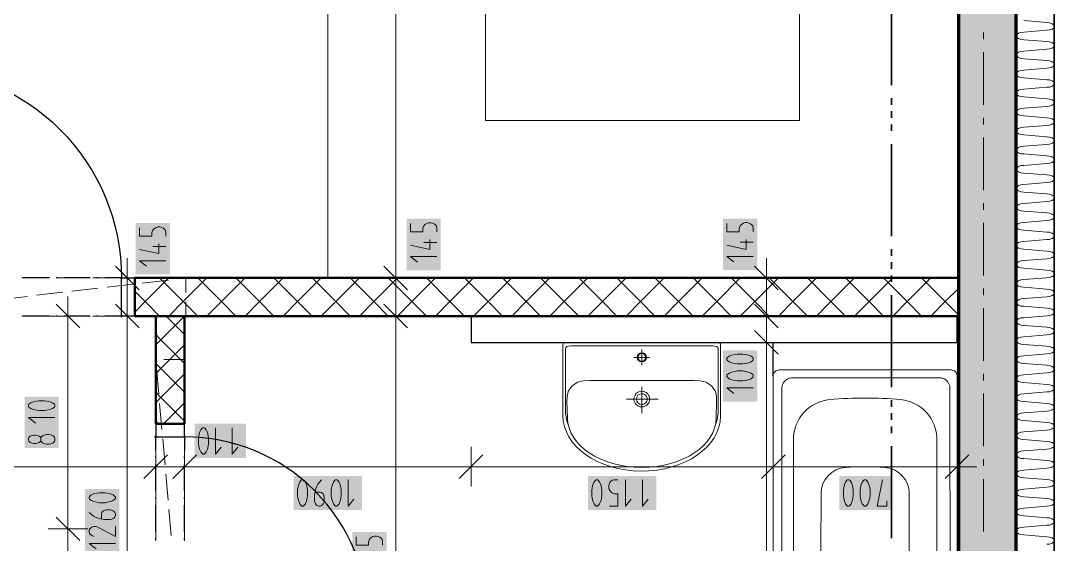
# Model space of a CAD drawing. Header units: millimetres. Extents: x 0 to 594, y 0 to 420.
# Drawn here: x 509.23 to 549.56, y 262.72 to 283.16 of the extents above; entities that cross this region are included whole.
import ezdxf

# ---------------------------------------------------------------- set-up
doc = ezdxf.new("R2010")
doc.units = ezdxf.units.MM
doc.header["$LTSCALE"] = 8
for name, color, linetype in [('PDF_Dvere', 7, 'Continuous'), ('PDF_Instalacni prizdivka do 1m', 7, 'Continuous'), ('PDF_Koty delkove', 7, 'Continuous'), ('PDF_Kuchyne', 7, 'Continuous'), ('PDF_Osy hlavni', 7, 'Continuous'), ('PDF_Pozarni useky', 7, 'Continuous'), ('PDF_Preklady', 7, 'Continuous'), ('PDF_Pricky zdene', 7, 'Continuous'), ('PDF_Sanita', 7, 'Continuous'), ('PDF_Steny obvodove nosne', 7, 'Continuous'), ('PDF_Zatepleni', 7, 'Continuous')]:
    doc.layers.add(name, color=color, linetype=linetype)

msp = doc.modelspace()

# ---------------------------------------------------------------- linework, layer by layer
at = {"layer": 'PDF_Dvere', "lineweight": 25}
for points in [[(505.596, 273.117), (504.97, 273.117), (504.97, 281.317, -0.414214), (513.17, 273.117), (512.514, 273.117)], [(515.63, 259.79), (515.63, 259.741), (522.805, 259.741, 0.414214), (515.63, 266.916), (515.63, 266.401)]]:
    msp.add_lwpolyline(points, format="xyb", dxfattribs=at)
for points in [[(510.362, 273.117), (509.337, 273.117)], [(510.669, 273.117), (510.618, 273.117)], [(511.951, 273.117), (510.926, 273.117)], [(512.258, 273.117), (512.207, 273.117)], [(510.362, 271.631), (509.337, 271.631)], [(510.669, 271.631), (510.618, 271.631)], [(511.951, 271.631), (510.926, 271.631)], [(512.258, 271.631), (512.207, 271.631)], [(513.17, 271.631), (512.514, 271.631)], [(514.502, 266.401), (514.502, 266.916)], [(514.502, 266.093), (514.502, 266.145)], [(515.63, 266.093), (515.63, 266.145)], [(514.502, 264.812), (514.502, 265.837)], [(515.63, 264.812), (515.63, 265.837)], [(514.502, 264.505), (514.502, 264.556)], [(515.63, 264.505), (515.63, 264.556)], [(514.502, 263.223), (514.502, 264.248)], [(515.63, 263.223), (515.63, 264.248)], [(514.502, 262.916), (514.502, 262.967)], [(515.63, 262.916), (515.63, 262.967)]]:
    msp.add_lwpolyline(points, dxfattribs=at)
for points in [[(513.682, 271.631), (513.17, 271.631), (513.17, 273.117), (513.682, 273.117)], [(514.502, 267.428), (514.502, 266.916), (515.63, 266.916), (515.63, 267.428)]]:
    msp.add_lwpolyline(points, close=True, dxfattribs=at)
at = {"layer": 'PDF_Dvere', "lineweight": 25, "transparency": 33554559}
for points in [[(513.234, 273.117), (513.17, 273.053), (513.17, 273.181), (513.106, 273.117)], [(513.234, 271.631), (513.17, 271.567), (513.17, 271.695), (513.106, 271.631)], [(514.502, 266.852), (514.438, 266.916), (514.566, 266.916), (514.502, 266.98)], [(515.63, 266.852), (515.566, 266.916), (515.694, 266.916), (515.63, 266.98)]]:
    msp.add_solid(points, dxfattribs=at)
at = {"layer": 'PDF_Instalacni prizdivka do 1m', "lineweight": 25}
msp.add_lwpolyline([(545.764, 271.631), (526.802, 271.631), (526.802, 270.606), (545.764, 270.606)], close=True, dxfattribs=at)
msp.add_lwpolyline([(538.589, 269.295), (538.589, 270.606)], dxfattribs=at)
at = {"layer": 'PDF_Koty delkove', "lineweight": 18}
for points in [[(523.866, 248.312), (523.866, 250.413), (523.866, 251.625), (523.866, 252.105), (523.866, 271.631), (523.866, 273.117), (523.866, 330.055)], [(513.876, 275.08), (513.876, 274.752), (514.354, 274.752), (514.354, 274.889), (514.389, 274.984), (514.44, 275.039), (514.525, 275.093), (514.593, 275.107), (514.661, 275.107), (514.73, 275.093), (514.798, 275.066), (514.849, 275.025), (514.884, 274.971), (514.901, 274.889), (514.901, 274.752)], [(524.442, 275.246), (524.442, 274.918), (524.92, 274.918), (524.92, 275.055), (524.955, 275.15), (525.006, 275.205), (525.091, 275.26), (525.159, 275.274), (525.227, 275.274), (525.296, 275.26), (525.364, 275.233), (525.415, 275.191), (525.45, 275.137), (525.467, 275.055), (525.467, 274.918)], [(536.787, 275.249), (536.787, 274.92), (537.265, 274.92), (537.265, 275.057), (537.3, 275.153), (537.351, 275.208), (537.436, 275.262), (537.503, 275.276), (537.572, 275.276), (537.641, 275.262), (537.708, 275.235), (537.76, 275.194), (537.795, 275.14), (537.812, 275.057), (537.812, 274.92)], [(525.194, 274.617), (525.194, 274.233), (524.442, 274.398)], [(537.538, 274.619), (537.538, 274.235), (536.787, 274.4)], [(514.628, 274.45), (514.628, 274.067), (513.876, 274.232)], [(514.901, 274.341), (514.389, 274.341)], [(525.467, 274.507), (524.955, 274.507)], [(537.812, 274.51), (537.3, 274.51)], [(513.393, 273.117), (513.393, 273.886)], [(514.901, 273.793), (513.876, 273.793), (514.149, 273.575)], [(525.467, 273.96), (524.442, 273.96), (524.715, 273.741)], [(537.812, 273.962), (536.787, 273.962), (537.06, 273.743)], [(538.324, 273.117), (538.324, 273.886)], [(513.854, 272.656), (512.932, 273.578)], [(524.327, 272.656), (523.405, 273.578)], [(538.786, 272.656), (537.863, 273.578)], [(514.162, 273.117), (513.393, 273.117), (512.624, 273.117)], [(513.393, 237.037), (513.393, 248.312), (513.393, 250.413), (513.393, 257.127), (513.393, 258.716), (513.393, 271.631), (513.393, 273.117)], [(524.635, 273.117), (523.866, 273.117), (523.097, 273.117)], [(539.093, 273.117), (538.324, 273.117), (537.556, 273.117)], [(538.324, 194.193), (538.324, 195.679), (538.324, 195.91), (538.324, 198.419), (538.324, 199.039), (538.324, 205.14), (538.324, 215.564), (538.324, 216.742), (538.324, 218.844), (538.324, 222.02), (538.324, 223.712), (538.324, 248.312), (538.324, 250.413), (538.324, 252.105), (538.324, 270.606), (538.324, 271.631), (538.324, 273.117)], [(511.079, 271.631), (511.079, 272.399)], [(511.54, 271.169), (510.618, 272.092)], [(513.854, 271.169), (512.932, 272.092)], [(524.327, 271.169), (523.405, 272.092)], [(538.786, 271.169), (537.863, 272.092)], [(511.848, 271.631), (511.079, 271.631), (510.31, 271.631)], [(511.079, 258.716), (511.079, 263.328), (511.079, 271.631)], [(514.162, 271.631), (513.393, 271.631), (512.624, 271.631)], [(524.635, 271.631), (523.866, 271.631), (523.097, 271.631)], [(539.093, 271.631), (538.324, 271.631), (537.556, 271.631)], [(538.786, 270.144), (537.863, 271.067)], [(539.093, 270.606), (538.324, 270.606), (537.556, 270.606)], [(536.975, 269.447), (536.872, 269.406), (536.803, 269.351), (536.787, 269.323), (536.787, 269.269), (536.803, 269.241), (536.872, 269.187), (536.975, 269.146), (537.095, 269.118), (537.196, 269.104), (537.401, 269.104), (537.503, 269.118), (537.623, 269.146), (537.726, 269.187), (537.795, 269.241), (537.812, 269.269), (537.812, 269.323), (537.795, 269.351), (537.726, 269.406), (537.623, 269.447), (537.503, 269.474), (537.401, 269.488)], [(537.401, 269.488), (537.196, 269.488), (537.095, 269.474), (536.975, 269.447)], [(537.812, 268.831), (536.787, 268.831), (537.06, 268.612)], [(510.156, 268.328), (509.951, 268.328), (509.849, 268.315), (509.729, 268.287), (509.627, 268.246), (509.558, 268.192), (509.542, 268.164), (509.542, 268.11), (509.558, 268.082), (509.627, 268.028), (509.729, 267.987), (509.849, 267.959), (509.951, 267.945), (510.156, 267.945), (510.258, 267.959), (510.378, 267.987), (510.48, 268.028), (510.549, 268.082), (510.567, 268.11), (510.567, 268.164), (510.549, 268.192), (510.48, 268.246), (510.378, 268.287), (510.258, 268.315), (510.156, 268.328)], [(510.567, 267.671), (509.542, 267.671), (509.814, 267.453)], [(510.019, 266.768), (510.002, 266.741), (509.951, 266.7), (509.883, 266.673), (509.814, 266.659), (509.746, 266.659), (509.678, 266.673), (509.609, 266.7), (509.558, 266.755), (509.542, 266.796), (509.542, 266.85), (509.558, 266.891), (509.609, 266.946), (509.678, 266.973), (509.746, 266.987), (509.814, 266.987), (509.883, 266.973), (509.951, 266.946), (510.002, 266.905), (510.019, 266.878)], [(516.215, 266.435), (516.256, 266.332), (516.311, 266.263), (516.339, 266.247), (516.393, 266.247), (516.421, 266.263), (516.475, 266.332), (516.516, 266.435), (516.544, 266.554), (516.558, 266.656), (516.558, 266.861), (516.544, 266.963), (516.516, 267.083), (516.475, 267.186), (516.421, 267.255), (516.393, 267.272), (516.339, 267.272), (516.311, 267.255), (516.256, 267.186), (516.215, 267.083), (516.188, 266.963), (516.174, 266.861)], [(516.831, 267.272), (516.831, 266.247), (517.05, 266.52)], [(517.488, 267.272), (517.488, 266.247), (517.707, 266.52)], [(516.174, 266.861), (516.174, 266.656), (516.188, 266.554), (516.215, 266.435)], [(514.963, 266.216), (514.041, 265.293)], [(514.502, 266.523), (514.502, 265.754), (514.502, 264.986)], [(516.091, 266.216), (515.168, 265.293)], [(515.63, 266.523), (515.63, 265.754), (515.63, 264.986)], [(527.263, 266.216), (526.341, 265.293)], [(526.802, 266.523), (526.802, 265.754), (526.802, 264.986)], [(539.051, 266.216), (538.128, 265.293)], [(538.589, 266.523), (538.589, 265.754), (538.589, 264.986)], [(546.226, 266.216), (545.303, 265.293)], [(545.764, 266.523), (545.764, 265.754), (545.764, 264.986)], [(545.764, 265.754), (541.232, 265.754), (538.589, 265.754), (537.823, 265.754), (526.802, 265.754), (515.63, 265.754), (514.502, 265.754), (496.155, 265.754), (493.387, 265.754), (481.087, 265.754), (478.935, 265.754)], [(545.764, 265.754), (546.533, 265.754)], [(520.969, 265.242), (520.832, 265.071), (520.75, 264.9)], [(522.009, 265.242), (522.009, 264.217), (522.228, 264.49)], [(531.532, 264.524), (531.559, 264.405), (531.6, 264.302), (531.655, 264.233), (531.682, 264.217), (531.737, 264.217), (531.765, 264.233), (531.819, 264.302), (531.86, 264.405), (531.888, 264.524), (531.902, 264.626), (531.902, 264.831), (531.888, 264.933), (531.86, 265.053), (531.819, 265.156), (531.765, 265.224), (531.737, 265.242), (531.682, 265.242), (531.655, 265.224), (531.6, 265.156), (531.559, 265.053), (531.532, 264.933), (531.518, 264.831)], [(532.202, 264.217), (532.531, 264.217), (532.531, 264.695), (532.394, 264.695), (532.298, 264.729), (532.243, 264.781), (532.189, 264.866), (532.175, 264.933), (532.175, 265.002), (532.189, 265.071), (532.216, 265.138), (532.257, 265.19), (532.312, 265.224), (532.394, 265.242), (532.531, 265.242)], [(532.832, 265.242), (532.832, 264.217), (533.051, 264.49)], [(533.489, 265.242), (533.489, 264.217), (533.708, 264.49)], [(541.985, 264.831), (541.985, 264.626), (541.999, 264.524), (542.026, 264.405), (542.067, 264.302), (542.121, 264.233), (542.149, 264.217), (542.203, 264.217), (542.231, 264.233), (542.286, 264.302), (542.327, 264.405), (542.355, 264.524), (542.369, 264.626), (542.369, 264.831), (542.355, 264.933), (542.327, 265.053), (542.286, 265.156), (542.231, 265.224), (542.203, 265.242)], [(542.203, 265.242), (542.149, 265.242), (542.121, 265.224), (542.067, 265.156), (542.026, 265.053), (541.999, 264.933), (541.985, 264.831)], [(543.026, 264.421), (543.026, 264.217), (542.642, 264.217), (542.86, 265.242)], [(511.919, 264.596), (511.903, 264.568), (511.903, 264.514), (511.919, 264.486), (511.988, 264.432), (512.091, 264.391), (512.211, 264.363), (512.312, 264.349), (512.517, 264.349), (512.62, 264.363), (512.739, 264.391), (512.842, 264.432), (512.911, 264.486), (512.928, 264.514), (512.928, 264.568), (512.911, 264.596), (512.842, 264.65), (512.739, 264.691), (512.62, 264.719), (512.517, 264.733)], [(512.517, 264.733), (512.312, 264.733), (512.211, 264.719), (512.091, 264.691), (511.988, 264.65), (511.919, 264.596)], [(520.75, 264.9), (520.695, 264.661), (520.695, 264.421), (520.709, 264.353), (520.736, 264.302), (520.764, 264.268), (520.805, 264.233), (520.86, 264.217), (520.914, 264.217), (520.969, 264.233), (521.01, 264.268), (521.037, 264.302), (521.065, 264.353), (521.079, 264.421), (521.079, 264.558), (521.065, 264.626), (521.037, 264.695), (520.969, 264.746), (520.914, 264.763), (520.722, 264.763)], [(531.518, 264.831), (531.518, 264.626), (531.532, 264.524)], [(511.54, 262.867), (510.618, 263.79)], [(512.381, 263.72), (512.381, 263.911), (512.398, 263.966), (512.432, 264.007), (512.467, 264.034), (512.517, 264.062), (512.586, 264.075), (512.722, 264.075), (512.791, 264.062), (512.842, 264.034), (512.876, 264.007), (512.911, 263.966), (512.928, 263.911), (512.928, 263.857), (512.911, 263.802), (512.876, 263.761), (512.842, 263.734), (512.791, 263.706), (512.722, 263.692), (512.483, 263.692), (512.244, 263.747), (512.073, 263.829), (511.903, 263.966)], [(511.848, 263.328), (511.079, 263.328), (510.31, 263.328)], [(512.928, 263.418), (512.928, 263.035), (512.244, 263.391), (512.176, 263.418), (512.073, 263.418), (512.006, 263.391), (511.954, 263.35), (511.919, 263.309), (511.903, 263.254), (511.903, 263.2), (511.919, 263.145), (511.954, 263.104), (512.006, 263.063), (512.107, 263.035)], [(522.328, 263.018), (522.328, 262.69), (522.806, 262.69), (522.806, 262.827), (522.841, 262.922), (522.892, 262.977), (522.977, 263.031), (523.045, 263.045), (523.114, 263.045), (523.182, 263.031), (523.25, 263.004), (523.301, 262.963), (523.336, 262.909), (523.353, 262.827), (523.353, 262.69)], [(512.928, 262.761), (511.903, 262.761), (512.176, 262.543)]]:
    msp.add_lwpolyline(points, dxfattribs=at)
for points in [[(537.401, 270.145), (537.196, 270.145), (537.095, 270.131), (536.975, 270.104), (536.872, 270.063), (536.803, 270.008), (536.787, 269.98), (536.787, 269.926), (536.803, 269.898), (536.872, 269.844), (536.975, 269.803), (537.095, 269.775), (537.196, 269.761), (537.401, 269.761), (537.503, 269.775), (537.623, 269.803), (537.726, 269.844), (537.795, 269.898), (537.812, 269.926), (537.812, 269.98), (537.795, 270.008), (537.726, 270.063), (537.623, 270.104), (537.503, 270.131)], [(510.327, 267.014), (510.258, 267.014), (510.173, 267), (510.088, 266.96), (510.037, 266.905), (510.019, 266.878), (510.019, 266.768), (510.037, 266.741), (510.088, 266.686), (510.173, 266.645), (510.258, 266.631), (510.327, 266.631), (510.412, 266.645), (510.498, 266.686), (510.549, 266.741), (510.567, 266.796), (510.567, 266.85), (510.549, 266.905), (510.498, 266.96), (510.412, 267)], [(520.038, 264.831), (520.038, 264.626), (520.052, 264.524), (520.079, 264.405), (520.12, 264.302), (520.175, 264.233), (520.203, 264.217), (520.257, 264.217), (520.285, 264.233), (520.339, 264.302), (520.38, 264.405), (520.408, 264.524), (520.422, 264.626), (520.422, 264.831), (520.408, 264.933), (520.38, 265.053), (520.339, 265.156), (520.285, 265.224), (520.257, 265.242), (520.203, 265.242), (520.175, 265.224), (520.12, 265.156), (520.079, 265.053), (520.052, 264.933)], [(521.352, 264.831), (521.352, 264.626), (521.366, 264.524), (521.393, 264.405), (521.435, 264.302), (521.489, 264.233), (521.517, 264.217), (521.571, 264.217), (521.599, 264.233), (521.653, 264.302), (521.694, 264.405), (521.722, 264.524), (521.736, 264.626), (521.736, 264.831), (521.722, 264.933), (521.694, 265.053), (521.653, 265.156), (521.599, 265.224), (521.571, 265.242), (521.517, 265.242), (521.489, 265.224), (521.435, 265.156), (521.393, 265.053), (521.366, 264.933)], [(541.328, 264.831), (541.328, 264.626), (541.342, 264.524), (541.369, 264.405), (541.41, 264.302), (541.464, 264.233), (541.492, 264.217), (541.546, 264.217), (541.574, 264.233), (541.629, 264.302), (541.67, 264.405), (541.697, 264.524), (541.711, 264.626), (541.711, 264.831), (541.697, 264.933), (541.67, 265.053), (541.629, 265.156), (541.574, 265.224), (541.546, 265.242), (541.492, 265.242), (541.464, 265.224), (541.41, 265.156), (541.369, 265.053), (541.342, 264.933)]]:
    msp.add_lwpolyline(points, close=True, dxfattribs=at)
at = {"layer": 'PDF_Koty delkove', "color": 7, "lineweight": 18, "true_color": 0xffffff, "transparency": 33554559}
for points in [[(525.621, 273.422), (525.621, 275.427), (524.289, 273.422), (524.289, 275.427)], [(537.966, 273.424), (537.966, 275.429), (536.633, 273.424), (536.633, 275.429)], [(515.055, 273.256), (515.055, 275.261), (513.723, 273.256), (513.723, 275.261)], [(537.966, 268.293), (537.966, 270.298), (536.633, 268.293), (536.633, 270.298)], [(510.72, 266.477), (510.72, 268.482), (509.388, 266.477), (509.388, 268.482)], [(518.026, 267.426), (516.021, 267.426), (518.026, 266.093), (516.021, 266.093)], [(522.547, 265.396), (519.885, 265.396), (522.547, 264.063), (519.885, 264.063)], [(534.027, 265.396), (531.365, 265.396), (534.027, 264.063), (531.365, 264.063)], [(543.179, 265.396), (541.174, 265.396), (543.179, 264.063), (541.174, 264.063)], [(513.082, 262.224), (513.082, 264.886), (511.749, 262.224), (511.749, 264.886)], [(523.507, 260.537), (523.507, 263.199), (522.175, 260.537), (522.175, 263.199)]]:
    msp.add_solid(points, dxfattribs=at)
at = {"layer": 'PDF_Kuchyne', "lineweight": 13}
msp.add_lwpolyline([(527.366, 273.117), (521.216, 273.117), (521.216, 285.417), (527.366, 285.417), (527.366, 279.267), (539.614, 279.267), (539.614, 285.417), (545.764, 285.417)], dxfattribs=at)
at = {"layer": 'PDF_Osy hlavni', "lineweight": 18}
for points in [[(546.789, 282.442), (546.789, 282.698)], [(546.789, 279.88), (546.789, 281.929)], [(546.789, 279.111), (546.789, 279.367)], [(546.789, 276.548), (546.789, 278.598)], [(546.789, 275.78), (546.789, 276.036)], [(546.789, 273.217), (546.789, 275.267)], [(546.789, 272.448), (546.789, 272.705)], [(546.789, 269.886), (546.789, 271.936)], [(546.789, 269.117), (546.789, 269.373)], [(546.789, 266.555), (546.789, 268.605)], [(546.789, 265.786), (546.789, 266.042)], [(546.789, 263.223), (546.789, 265.273)]]:
    msp.add_lwpolyline(points, dxfattribs=at)
at = {"layer": 'PDF_Pozarni useky', "lineweight": 35}
for points in [[(543.202, 280.648), (543.202, 284.236)], [(543.202, 279.88), (543.202, 280.136)], [(543.202, 279.367), (543.202, 279.623)], [(543.202, 278.855), (543.202, 279.111)], [(543.202, 274.755), (543.202, 278.342)], [(543.202, 273.986), (543.202, 274.242)], [(543.202, 273.473), (543.202, 273.73)], [(543.202, 272.961), (543.202, 273.217)], [(543.202, 268.861), (543.202, 272.448)], [(543.202, 268.092), (543.202, 268.348)], [(543.202, 267.58), (543.202, 267.836)], [(543.202, 267.067), (543.202, 267.323)], [(543.202, 262.967), (543.202, 266.555)]]:
    msp.add_lwpolyline(points, dxfattribs=at)
at = {"layer": 'PDF_Preklady', "lineweight": 18}
for points in [[(510.311, 273.117), (509.286, 273.117)], [(511.694, 273.117), (510.669, 273.117)], [(513.078, 273.117), (512.053, 273.117)], [(513.682, 273.117), (513.437, 273.117)], [(514.462, 273.117), (513.682, 273.117)], [(513.98, 272.92), (514.998, 273.038)], [(515.681, 273.117), (514.821, 273.117)], [(515.354, 273.079), (515.681, 273.117)], [(515.681, 272.551), (515.681, 273.117)], [(511.231, 272.601), (512.249, 272.719)], [(512.605, 272.76), (513.624, 272.878)], [(508.482, 272.282), (509.5, 272.4)], [(509.856, 272.441), (510.875, 272.559)], [(515.681, 272.192), (515.681, 271.631), (515.63, 271.631)], [(510.311, 271.631), (509.286, 271.631)], [(511.694, 271.631), (510.669, 271.631)], [(513.078, 271.631), (512.053, 271.631)], [(513.682, 271.631), (513.437, 271.631)], [(514.462, 271.631), (513.682, 271.631)], [(515.63, 271.631), (514.821, 271.631)], [(514.502, 269.783), (514.502, 269.94)], [(515.63, 269.783), (515.63, 269.94), (514.821, 269.94)], [(514.502, 268.4), (514.502, 269.425)], [(514.622, 268.578), (514.532, 269.599)], [(515.63, 268.4), (515.63, 269.425)], [(514.743, 267.2), (514.653, 268.221)], [(514.502, 267.016), (514.502, 267.428), (514.502, 268.041)], [(515.63, 267.016), (515.63, 267.428), (515.63, 268.041)], [(514.502, 265.632), (514.502, 266.657)], [(514.865, 265.821), (514.775, 266.842)], [(515.63, 265.632), (515.63, 266.657)], [(514.986, 264.443), (514.896, 265.464)], [(514.502, 264.248), (514.502, 265.273)], [(515.63, 264.248), (515.63, 265.273)], [(514.502, 262.865), (514.502, 263.89)], [(515.107, 263.064), (515.017, 264.085)], [(515.63, 262.865), (515.63, 263.89)]]:
    msp.add_lwpolyline(points, dxfattribs=at)
at = {"layer": 'PDF_Preklady', "lineweight": 18, "transparency": 33554559}
for points in [[(513.728, 273.117), (513.682, 273.071), (513.682, 273.163), (513.636, 273.117)], [(513.728, 273.117), (513.682, 273.071), (513.682, 273.163), (513.636, 273.117)], [(515.635, 273.112), (515.676, 273.163), (515.686, 273.071), (515.727, 273.122)], [(515.681, 273.071), (515.635, 273.117), (515.727, 273.117), (515.681, 273.163)], [(515.727, 273.117), (515.681, 273.071), (515.681, 273.163), (515.635, 273.117)], [(513.728, 271.631), (513.682, 271.585), (513.682, 271.677), (513.636, 271.631)], [(513.728, 271.631), (513.682, 271.585), (513.682, 271.677), (513.636, 271.631)], [(514.548, 271.631), (514.502, 271.585), (514.502, 271.677), (514.456, 271.631)], [(514.548, 271.631), (514.502, 271.585), (514.502, 271.677), (514.456, 271.631)], [(515.676, 271.631), (515.63, 271.585), (515.63, 271.677), (515.583, 271.631)], [(515.676, 271.631), (515.63, 271.585), (515.63, 271.677), (515.583, 271.631)], [(515.727, 271.631), (515.681, 271.585), (515.681, 271.677), (515.635, 271.631)], [(515.681, 271.585), (515.635, 271.631), (515.727, 271.631), (515.681, 271.677)], [(514.548, 269.94), (514.502, 269.893), (514.502, 269.986), (514.456, 269.94)], [(514.502, 269.893), (514.456, 269.94), (514.548, 269.94), (514.502, 269.986)], [(514.506, 269.894), (514.456, 269.935), (514.548, 269.944), (514.498, 269.985)], [(515.63, 269.893), (515.583, 269.94), (515.676, 269.94), (515.63, 269.986)], [(515.676, 269.94), (515.63, 269.893), (515.63, 269.986), (515.583, 269.94)], [(514.502, 267.382), (514.456, 267.428), (514.548, 267.428), (514.502, 267.474)], [(514.502, 267.382), (514.456, 267.428), (514.548, 267.428), (514.502, 267.474)], [(515.63, 267.382), (515.583, 267.428), (515.676, 267.428), (515.63, 267.474)], [(515.63, 267.382), (515.583, 267.428), (515.676, 267.428), (515.63, 267.474)]]:
    msp.add_solid(points, dxfattribs=at)
at = {"layer": 'PDF_Pricky zdene', "lineweight": 9}
for points in [[(515.015, 273.117), (514.092, 272.194), (513.682, 271.784)], [(516.142, 271.631), (515.578, 272.194), (514.656, 273.117)], [(516.501, 273.117), (515.578, 272.194), (515.015, 271.631)], [(517.628, 271.631), (517.065, 272.194), (516.142, 273.117)], [(517.987, 273.117), (517.065, 272.194), (516.501, 271.631)], [(519.115, 271.631), (518.551, 272.194), (517.628, 273.117)], [(519.473, 273.117), (518.551, 272.194), (517.987, 271.631)], [(520.601, 271.631), (520.037, 272.194), (519.115, 273.117)], [(520.96, 273.117), (520.037, 272.194), (519.473, 271.631)], [(522.087, 271.631), (521.523, 272.194), (520.601, 273.117)], [(522.446, 273.117), (521.523, 272.194), (520.96, 271.631)], [(523.573, 271.631), (523.01, 272.194), (522.087, 273.117)], [(523.932, 273.117), (523.01, 272.194), (522.446, 271.631)], [(525.06, 271.631), (524.496, 272.194), (523.573, 273.117)], [(525.418, 273.117), (524.496, 272.194), (523.932, 271.631)], [(526.546, 271.631), (525.982, 272.194), (525.06, 273.117)], [(526.905, 273.117), (525.982, 272.194), (525.418, 271.631)], [(528.032, 271.631), (527.468, 272.194), (526.546, 273.117)], [(528.391, 273.117), (527.468, 272.194), (526.905, 271.631)], [(529.518, 271.631), (528.954, 272.194), (528.032, 273.117)], [(529.877, 273.117), (528.954, 272.194), (528.391, 271.631)], [(531.004, 271.631), (530.441, 272.194), (529.518, 273.117)], [(531.363, 273.117), (530.441, 272.194), (529.877, 271.631)], [(532.491, 271.631), (531.927, 272.194), (531.004, 273.117)], [(532.849, 273.117), (531.927, 272.194), (531.363, 271.631)], [(533.977, 271.631), (533.413, 272.194), (532.491, 273.117)], [(534.336, 273.117), (533.413, 272.194), (532.849, 271.631)], [(535.463, 271.631), (534.899, 272.194), (533.977, 273.117)], [(535.822, 273.117), (534.899, 272.194), (534.336, 271.631)], [(536.949, 271.631), (536.386, 272.194), (535.463, 273.117)], [(537.308, 273.117), (536.386, 272.194), (535.822, 271.631)], [(538.436, 271.631), (537.872, 272.194), (536.949, 273.117)], [(538.794, 273.117), (537.872, 272.194), (537.308, 271.631)], [(539.922, 271.631), (539.358, 272.194), (538.436, 273.117)], [(540.281, 273.117), (539.358, 272.194), (538.794, 271.631)], [(541.408, 271.631), (540.844, 272.194), (539.922, 273.117)], [(541.767, 273.117), (540.844, 272.194), (540.281, 271.631)], [(542.894, 271.631), (542.331, 272.194), (541.408, 273.117)], [(543.253, 273.117), (542.331, 272.194), (541.767, 271.631)], [(544.381, 271.631), (543.817, 272.194), (542.894, 273.117)], [(544.739, 273.117), (543.817, 272.194), (543.253, 271.631)], [(545.816, 271.682), (545.303, 272.194), (544.381, 273.117)], [(514.656, 271.631), (514.092, 272.194), (513.682, 272.604)], [(545.816, 272.707), (545.303, 272.194), (544.739, 271.631)], [(515.63, 271.631), (514.707, 270.708), (514.502, 270.503)], [(514.502, 271.631), (514.502, 271.631)], [(515.63, 270.913), (514.912, 271.631)], [(515.63, 269.786), (514.707, 270.708), (514.502, 270.913)], [(515.63, 270.503), (514.707, 269.581), (514.502, 269.376)], [(515.63, 268.658), (514.707, 269.581), (514.502, 269.786)], [(515.63, 269.376), (514.707, 268.453), (514.502, 268.248)], [(515.63, 267.531), (514.707, 268.453), (514.502, 268.658)], [(515.63, 268.248), (514.81, 267.428)], [(514.605, 267.428), (514.502, 267.531)]]:
    msp.add_lwpolyline(points, dxfattribs=at)
at = {"layer": 'PDF_Pricky zdene', "lineweight": 50}
for points in [[(513.682, 271.631), (513.682, 273.117)], [(513.682, 271.631), (514.502, 271.631), (515.63, 271.631), (515.681, 271.631), (545.764, 271.631), (545.816, 271.631), (545.816, 273.117), (545.764, 273.117), (515.681, 273.117), (513.682, 273.117)], [(515.63, 267.428), (515.63, 269.94), (515.63, 271.631), (514.502, 271.631), (514.502, 269.94), (514.502, 267.428)], [(515.63, 267.428), (514.502, 267.428)]]:
    msp.add_lwpolyline(points, dxfattribs=at)
at = {"layer": 'PDF_Sanita', "lineweight": 13}
for points in [[(530.389, 267.755), (530.389, 270.512, -0.4142), (530.481, 270.606), (530.483, 270.606), (530.503, 270.606), (536.426, 270.606), (536.445, 270.606), (536.448, 270.606), (536.445, 270.606), (536.426, 270.606)], [(536.445, 270.606, -0.41426), (536.539, 270.512), (536.539, 267.744, -0.003183), (536.539, 267.724)], [(542.997, 254.564, 0.364872), (543.537, 255.144), (543.9, 262.516), (543.899, 264.701, 0.395998), (542.938, 265.724, 0.031047), (541.416, 265.724, 0.395991), (540.455, 264.701), (540.453, 262.516), (540.817, 255.144, 0.364869), (541.356, 254.564)]]:
    msp.add_lwpolyline(points, format="xyb", dxfattribs=at)
for points in [[(530.485, 270.363), (530.484, 268.856)], [(536.239, 270.47), (530.69, 270.471)], [(533.464, 270.324), (533.464, 269.713)], [(536.444, 270.363), (536.444, 267.852), (536.403, 267.583), (536.324, 267.363)], [(533.159, 270.018), (533.77, 270.018)], [(536.361, 267.652), (536.382, 268.3), (536.379, 268.498), (536.34, 268.686), (536.195, 268.902), (535.977, 269.049), (535.735, 269.106), (535.48, 269.112), (531.449, 269.113), (531.194, 269.106), (530.951, 269.049), (530.733, 268.902), (530.589, 268.687), (530.549, 268.498), (530.545, 268.3), (530.567, 267.652)], [(538.928, 260.817), (538.929, 268.849), (538.939, 268.907), (538.955, 268.959), (538.982, 269.017), (539.012, 269.062), (539.054, 269.108), (539.095, 269.143), (539.15, 269.177), (539.21, 269.202), (539.256, 269.214), (539.303, 269.221), (542.208, 269.222), (545.112, 269.221), (545.159, 269.214), (545.205, 269.202), (545.265, 269.177), (545.32, 269.143), (545.362, 269.108), (545.403, 269.062), (545.433, 269.017), (545.46, 268.959), (545.476, 268.907), (545.486, 268.849), (545.488, 260.817)], [(530.482, 267.845), (530.484, 268.856)], [(533.464, 268.866), (533.464, 267.837)], [(532.872, 268.39), (534.108, 268.39)], [(530.484, 267.852), (530.525, 267.583), (530.605, 267.363)]]:
    msp.add_lwpolyline(points, dxfattribs=at)
for points in [[(533.464, 270.197, 0.999997), (533.464, 269.84, 0.414202), (533.643, 270.018, 0.41419)], [(533.464, 270.169, 1.000071), (533.464, 269.868, 1.000025)], [(538.589, 269.295), (538.589, 269.294), (538.589, 252.34, 0.41423), (538.825, 252.105), (545.529, 252.105, 0.41423), (545.764, 252.34), (545.764, 269.294, 0.414233), (545.529, 269.529), (538.825, 269.529, 0.414227)], [(533.464, 268.696, 1.000031), (533.464, 268.085, 0.414192), (533.77, 268.39, 0.414231)], [(533.464, 268.179, 1.000002), (533.464, 268.602, 0.999969)], [(539.709, 254.933, 0.372026), (541.392, 253.168, 0.048465), (542.962, 253.168, 0.372028), (544.645, 254.933), (544.975, 261.628), (544.975, 266.819, 0.387973), (543.558, 268.37, 0.045249), (540.796, 268.37, 0.387973), (539.379, 266.819), (539.379, 261.628)]]:
    msp.add_lwpolyline(points, format="xyb", close=True, dxfattribs=at)
for points in [[(536.445, 270.606), (536.445, 270.606), (536.445, 270.606), (536.445, 270.606)], [(530.389, 270.512), (530.389, 270.512), (530.389, 270.512), (530.389, 270.512)], [(530.69, 270.471), (530.576, 270.471), (530.485, 270.423), (530.485, 270.363)], [(536.444, 270.363), (536.444, 270.422), (536.353, 270.47), (536.239, 270.47)], [(533.464, 269.868), (533.464, 269.868), (533.464, 269.868), (533.464, 269.868)], [(533.464, 268.602), (533.464, 268.602), (533.464, 268.602), (533.464, 268.602)], [(533.464, 268.179), (533.464, 268.179), (533.464, 268.179), (533.464, 268.179)], [(530.389, 267.755), (530.377, 266.564), (531.744, 265.592), (533.442, 265.583)], [(530.567, 267.652), (530.567, 266.589), (531.865, 265.727), (533.465, 265.728)], [(533.442, 265.583), (535.141, 265.575), (536.527, 266.533), (536.539, 267.724)], [(533.465, 265.728), (535.065, 265.728), (536.361, 266.589), (536.361, 267.652)]]:
    msp.add_open_spline(points, degree=3, dxfattribs=at)
at = {"layer": 'PDF_Steny obvodove nosne', "lineweight": 70}
for points in [[(545.816, 286.801), (545.816, 273.117), (545.816, 271.631), (545.816, 252.105), (545.816, 250.413), (544.996, 250.413)], [(547.251, 248.158), (548.071, 248.158), (548.071, 250.413), (548.071, 286.801)]]:
    msp.add_lwpolyline(points, dxfattribs=at)
at = {"layer": 'PDF_Steny obvodove nosne', "color": 9, "lineweight": 9, "true_color": 0xc0c0c0, "transparency": 33554559}
msp.add_solid([(545.816, 286.801), (545.816, 250.413), (548.071, 286.801), (548.071, 250.413)], dxfattribs=at)
at = {"layer": 'PDF_Zatepleni', "lineweight": 35}
msp.add_lwpolyline([(548.071, 286.801), (548.071, 250.413), (548.071, 248.158), (547.251, 248.158), (547.251, 246.672), (548.737, 246.672), (549.557, 246.672), (549.557, 248.158), (549.557, 286.801)], dxfattribs=at)
at = {"layer": 'PDF_Zatepleni', "lineweight": 9}
for points in [[(548.368, 283.159), (549.26, 283.085)], [(548.368, 283.159), (548.368, 283.159)], [(549.557, 282.936), (549.534, 282.993), (549.47, 283.041), (549.373, 283.074), (549.26, 283.085)], [(549.26, 282.788), (548.368, 282.714), (548.253, 282.703), (548.157, 282.67), (548.092, 282.622), (548.071, 282.58)], [(549.26, 282.788), (549.373, 282.799), (549.47, 282.831), (549.534, 282.879), (549.557, 282.936)], [(548.071, 282.549), (548.092, 282.508), (548.157, 282.459), (548.253, 282.427), (548.368, 282.415)], [(548.368, 282.415), (549.26, 282.342)], [(548.368, 282.415), (548.368, 282.415)], [(549.557, 282.193), (549.534, 282.25), (549.47, 282.298), (549.373, 282.331), (549.26, 282.342)], [(548.368, 281.971), (548.253, 281.96), (548.157, 281.927), (548.092, 281.879), (548.071, 281.837)], [(549.26, 282.045), (548.368, 281.971)], [(549.26, 282.045), (549.373, 282.056), (549.47, 282.088), (549.534, 282.136), (549.557, 282.193)], [(548.071, 281.806), (548.092, 281.765), (548.157, 281.716), (548.253, 281.684), (548.368, 281.672), (549.26, 281.599)], [(548.368, 281.672), (548.368, 281.672)], [(549.557, 281.45), (549.534, 281.507), (549.47, 281.555), (549.373, 281.587), (549.26, 281.599)], [(548.368, 281.228), (548.253, 281.217), (548.157, 281.184), (548.092, 281.136), (548.071, 281.094)], [(548.071, 281.063), (548.092, 281.021), (548.157, 280.973), (548.253, 280.941), (548.368, 280.929), (549.26, 280.856)], [(549.26, 281.302), (548.368, 281.228)], [(549.26, 281.302), (549.373, 281.313), (549.47, 281.345), (549.534, 281.393), (549.557, 281.45)], [(548.368, 280.929), (548.368, 280.929)], [(549.557, 280.707), (549.534, 280.764), (549.47, 280.812), (549.373, 280.844), (549.26, 280.856)], [(549.26, 280.558), (549.373, 280.57), (549.47, 280.602), (549.534, 280.65), (549.557, 280.707)], [(548.368, 280.485), (548.253, 280.473), (548.157, 280.441), (548.092, 280.393), (548.071, 280.351)], [(548.071, 280.32), (548.092, 280.278), (548.157, 280.23), (548.253, 280.197), (548.368, 280.186)], [(549.26, 280.558), (548.368, 280.485)], [(548.368, 280.186), (549.26, 280.113)], [(548.368, 280.186), (548.368, 280.186)], [(549.557, 279.964), (549.534, 280.021), (549.47, 280.069), (549.373, 280.101), (549.26, 280.113)], [(549.26, 279.815), (549.373, 279.827), (549.47, 279.859), (549.534, 279.907), (549.557, 279.964)], [(548.368, 279.742), (548.253, 279.73), (548.157, 279.698), (548.092, 279.65), (548.071, 279.608)], [(548.071, 279.577), (548.092, 279.535), (548.157, 279.487), (548.253, 279.454), (548.368, 279.443)], [(549.26, 279.815), (548.368, 279.742)], [(548.368, 279.443), (549.26, 279.369)], [(548.368, 279.443), (548.368, 279.443)], [(549.26, 279.072), (548.368, 278.999)], [(549.47, 279.326), (549.373, 279.358), (549.26, 279.369)], [(549.26, 279.072), (549.373, 279.083), (549.47, 279.116), (549.534, 279.164), (549.557, 279.221)], [(549.557, 279.221), (549.534, 279.278), (549.47, 279.326)], [(548.368, 278.999), (548.253, 278.987), (548.157, 278.955), (548.092, 278.906), (548.071, 278.865)], [(548.071, 278.834), (548.092, 278.792), (548.157, 278.744), (548.253, 278.711), (548.368, 278.7)], [(548.368, 278.7), (549.26, 278.626)], [(548.368, 278.7), (548.368, 278.7)], [(548.368, 278.255), (548.253, 278.244), (548.157, 278.212)], [(549.26, 278.329), (548.368, 278.255)], [(549.557, 278.478), (549.534, 278.535), (549.47, 278.583), (549.373, 278.615), (549.26, 278.626)], [(549.26, 278.329), (549.373, 278.34), (549.47, 278.373), (549.534, 278.421), (549.557, 278.478)], [(548.157, 278.212), (548.092, 278.163), (548.071, 278.122)], [(548.071, 278.09), (548.092, 278.049), (548.157, 278), (548.253, 277.968), (548.368, 277.957)], [(548.368, 277.957), (549.26, 277.883)], [(548.368, 277.957), (548.368, 277.957)], [(549.557, 277.735), (549.534, 277.791), (549.47, 277.84), (549.373, 277.872), (549.26, 277.883)], [(548.368, 277.512), (548.253, 277.501), (548.157, 277.469), (548.092, 277.42), (548.071, 277.379)], [(549.26, 277.586), (548.368, 277.512)], [(549.26, 277.586), (549.373, 277.597), (549.47, 277.629), (549.534, 277.678), (549.557, 277.735)], [(548.071, 277.347), (548.092, 277.306), (548.157, 277.257), (548.253, 277.225), (548.368, 277.214)], [(548.368, 277.214), (549.26, 277.14)], [(548.368, 277.214), (548.368, 277.214)], [(549.557, 276.991), (549.534, 277.048), (549.47, 277.097), (549.373, 277.129), (549.26, 277.14)], [(548.368, 276.769), (548.253, 276.758), (548.157, 276.725), (548.092, 276.677), (548.071, 276.635)], [(549.26, 276.843), (548.368, 276.769)], [(549.26, 276.843), (549.373, 276.854), (549.47, 276.886), (549.534, 276.935), (549.557, 276.991)], [(548.071, 276.604), (548.092, 276.563), (548.157, 276.514), (548.253, 276.482), (548.368, 276.47)], [(548.368, 276.47), (549.26, 276.397)], [(548.368, 276.47), (548.368, 276.47)], [(549.557, 276.248), (549.534, 276.305), (549.47, 276.353), (549.373, 276.386), (549.26, 276.397)], [(549.26, 276.1), (549.373, 276.111), (549.47, 276.143), (549.534, 276.191), (549.557, 276.248)], [(548.368, 276.026), (548.253, 276.015), (548.157, 275.982), (548.092, 275.934), (548.071, 275.892)], [(548.071, 275.861), (548.092, 275.82), (548.157, 275.771), (548.253, 275.739), (548.368, 275.727)], [(549.26, 276.1), (548.368, 276.026)], [(548.368, 275.727), (549.26, 275.654)], [(548.368, 275.727), (548.368, 275.727)], [(549.557, 275.505), (549.534, 275.562), (549.47, 275.61), (549.373, 275.642), (549.26, 275.654)], [(549.26, 275.357), (549.373, 275.368), (549.47, 275.4), (549.534, 275.448), (549.557, 275.505)], [(548.368, 275.283), (548.253, 275.272), (548.157, 275.239), (548.092, 275.191), (548.071, 275.149)], [(548.071, 275.118), (548.092, 275.076), (548.157, 275.028), (548.253, 274.996), (548.368, 274.984)], [(549.26, 275.357), (548.368, 275.283)], [(548.368, 274.984), (549.26, 274.911)], [(548.368, 274.984), (548.368, 274.984)], [(549.26, 274.613), (548.368, 274.54)], [(549.557, 274.762), (549.534, 274.819), (549.47, 274.867), (549.373, 274.899), (549.26, 274.911)], [(549.26, 274.613), (549.373, 274.625), (549.47, 274.657), (549.534, 274.705), (549.557, 274.762)], [(548.368, 274.54), (548.253, 274.529), (548.157, 274.496), (548.092, 274.448), (548.071, 274.406)], [(548.071, 274.375), (548.092, 274.333), (548.157, 274.285), (548.253, 274.253), (548.368, 274.241), (549.26, 274.168)], [(548.368, 274.241), (548.368, 274.241)], [(548.368, 273.797), (548.253, 273.785), (548.157, 273.753), (548.092, 273.705), (548.071, 273.663)], [(549.26, 273.87), (548.368, 273.797)], [(549.26, 273.87), (549.373, 273.882), (549.47, 273.914), (549.534, 273.962), (549.557, 274.019), (549.534, 274.076), (549.47, 274.124), (549.373, 274.156), (549.26, 274.168)], [(548.071, 273.632), (548.092, 273.59), (548.157, 273.542), (548.253, 273.509), (548.368, 273.498), (549.26, 273.424)], [(548.368, 273.498), (548.368, 273.498)], [(549.557, 273.276), (549.534, 273.333), (549.47, 273.381), (549.373, 273.413), (549.26, 273.424)], [(548.368, 273.054), (548.253, 273.042), (548.157, 273.01), (548.092, 272.961), (548.071, 272.92)], [(549.26, 273.127), (548.368, 273.054)], [(549.26, 273.127), (549.373, 273.139), (549.47, 273.171), (549.534, 273.219), (549.557, 273.276)], [(548.071, 272.889), (548.092, 272.847), (548.157, 272.799), (548.253, 272.766), (548.368, 272.755), (549.26, 272.681)], [(548.368, 272.755), (548.368, 272.755)], [(549.557, 272.533), (549.534, 272.59), (549.47, 272.638), (549.373, 272.67), (549.26, 272.681)], [(548.368, 272.311), (548.253, 272.299), (548.157, 272.267), (548.092, 272.218), (548.071, 272.177)], [(549.26, 272.384), (548.368, 272.311)], [(549.26, 272.384), (549.373, 272.395), (549.47, 272.428), (549.534, 272.476), (549.557, 272.533)], [(548.071, 272.146), (548.092, 272.104), (548.157, 272.056), (548.253, 272.023), (548.368, 272.012), (549.26, 271.938)], [(548.368, 272.012), (548.368, 272.012)], [(549.557, 271.79), (549.534, 271.846), (549.47, 271.895), (549.373, 271.927), (549.26, 271.938)], [(549.26, 271.641), (549.373, 271.652), (549.47, 271.685), (549.534, 271.733), (549.557, 271.79)], [(548.368, 271.567), (548.253, 271.556), (548.157, 271.524), (548.092, 271.475), (548.071, 271.434)], [(548.071, 271.402), (548.092, 271.361), (548.157, 271.312), (548.253, 271.28), (548.368, 271.269), (549.26, 271.195)], [(549.26, 271.641), (548.368, 271.567)], [(548.368, 271.269), (548.368, 271.269)], [(549.26, 270.898), (549.373, 270.909), (549.47, 270.941), (549.534, 270.99), (549.557, 271.046), (549.534, 271.103), (549.47, 271.152), (549.373, 271.184), (549.26, 271.195)], [(548.368, 270.824), (548.253, 270.813), (548.157, 270.781), (548.092, 270.732), (548.071, 270.691)], [(548.071, 270.659), (548.092, 270.618), (548.157, 270.569), (548.253, 270.537), (548.368, 270.526)], [(549.26, 270.898), (548.368, 270.824)], [(548.368, 270.526), (549.26, 270.452)], [(548.368, 270.526), (548.368, 270.526)], [(549.557, 270.303), (549.534, 270.36), (549.47, 270.408), (549.373, 270.441), (549.26, 270.452)], [(549.26, 270.155), (549.373, 270.166), (549.47, 270.198), (549.534, 270.246), (549.557, 270.303)], [(548.368, 270.081), (548.253, 270.07), (548.157, 270.037), (548.092, 269.989), (548.071, 269.947)], [(548.071, 269.916), (548.092, 269.875), (548.157, 269.826), (548.253, 269.794), (548.368, 269.782)], [(549.26, 270.155), (548.368, 270.081)], [(548.368, 269.782), (549.26, 269.709)], [(548.368, 269.782), (548.368, 269.782)], [(549.26, 269.412), (548.368, 269.338)], [(549.557, 269.56), (549.534, 269.617), (549.47, 269.665), (549.373, 269.698), (549.26, 269.709)], [(549.26, 269.412), (549.373, 269.423), (549.47, 269.455), (549.534, 269.503), (549.557, 269.56)], [(548.368, 269.338), (548.253, 269.327), (548.157, 269.294), (548.092, 269.246), (548.071, 269.204)], [(548.071, 269.173), (548.092, 269.132), (548.157, 269.083), (548.253, 269.051), (548.368, 269.039)], [(548.368, 269.039), (549.26, 268.966)], [(548.368, 269.039), (548.368, 269.039)], [(549.557, 268.817), (549.534, 268.874), (549.47, 268.922), (549.373, 268.954), (549.26, 268.966)], [(548.368, 268.595), (548.253, 268.584), (548.157, 268.551), (548.092, 268.503), (548.071, 268.461)], [(549.26, 268.669), (548.368, 268.595)], [(549.26, 268.669), (549.373, 268.68), (549.47, 268.712), (549.534, 268.76), (549.557, 268.817)], [(548.071, 268.43), (548.092, 268.388), (548.157, 268.34), (548.253, 268.308), (548.368, 268.296)], [(548.368, 268.296), (549.26, 268.223)], [(548.368, 268.296), (548.368, 268.296)], [(549.557, 268.074), (549.534, 268.131), (549.47, 268.179), (549.373, 268.211), (549.26, 268.223)], [(548.368, 267.852), (548.253, 267.84), (548.157, 267.808), (548.092, 267.76), (548.071, 267.718)], [(549.26, 267.925), (548.368, 267.852)], [(549.26, 267.925), (549.373, 267.937), (549.47, 267.969), (549.534, 268.017), (549.557, 268.074)], [(548.071, 267.687), (548.092, 267.645), (548.157, 267.597), (548.253, 267.564), (548.368, 267.553)], [(548.368, 267.553), (549.26, 267.48)], [(548.368, 267.553), (548.368, 267.553)], [(549.557, 267.331), (549.534, 267.388), (549.47, 267.436), (549.373, 267.468), (549.26, 267.48)], [(548.368, 267.109), (548.253, 267.097), (548.157, 267.065), (548.092, 267.017), (548.071, 266.975)], [(548.071, 266.944), (548.092, 266.902), (548.157, 266.854), (548.253, 266.821), (548.368, 266.81)], [(549.26, 267.182), (548.368, 267.109)], [(549.26, 267.182), (549.373, 267.194), (549.47, 267.226), (549.534, 267.274), (549.557, 267.331)], [(548.368, 266.81), (549.26, 266.736)], [(548.368, 266.81), (548.368, 266.81)], [(549.557, 266.588), (549.534, 266.645), (549.47, 266.693), (549.373, 266.725), (549.26, 266.736)], [(549.26, 266.439), (549.373, 266.45), (549.47, 266.483), (549.534, 266.531), (549.557, 266.588)], [(548.368, 266.366), (548.253, 266.354), (548.157, 266.322), (548.092, 266.273), (548.071, 266.232)], [(548.071, 266.201), (548.092, 266.159), (548.157, 266.111), (548.253, 266.078), (548.368, 266.067)], [(549.26, 266.439), (548.368, 266.366)], [(548.368, 266.067), (549.26, 265.993)], [(548.368, 266.067), (548.368, 266.067)], [(549.557, 265.845), (549.534, 265.902), (549.47, 265.95), (549.373, 265.982), (549.26, 265.993)], [(549.26, 265.696), (549.373, 265.707), (549.47, 265.74), (549.534, 265.788), (549.557, 265.845)], [(548.368, 265.622), (548.253, 265.611), (548.157, 265.579), (548.092, 265.53), (548.071, 265.489)], [(548.071, 265.457), (548.092, 265.416), (548.157, 265.367), (548.253, 265.335), (548.368, 265.324)], [(549.26, 265.696), (548.368, 265.622)], [(548.368, 265.324), (549.26, 265.25)], [(548.368, 265.324), (548.368, 265.324)], [(549.26, 264.953), (548.368, 264.879)], [(549.557, 265.102), (549.534, 265.158), (549.47, 265.207), (549.373, 265.239), (549.26, 265.25)], [(549.26, 264.953), (549.373, 264.964), (549.47, 264.996), (549.534, 265.045), (549.557, 265.102)], [(548.368, 264.879), (548.253, 264.868), (548.157, 264.836), (548.092, 264.787), (548.071, 264.746)], [(548.071, 264.714), (548.092, 264.673), (548.157, 264.624), (548.253, 264.592), (548.368, 264.581)], [(548.368, 264.581), (549.26, 264.507)], [(548.368, 264.581), (548.368, 264.581)], [(548.368, 264.136), (548.253, 264.125), (548.157, 264.092), (548.092, 264.044), (548.071, 264.002)], [(549.26, 264.21), (548.368, 264.136)], [(549.557, 264.358), (549.534, 264.415), (549.47, 264.464), (549.373, 264.496), (549.26, 264.507)], [(549.26, 264.21), (549.373, 264.221), (549.47, 264.253), (549.534, 264.302), (549.557, 264.358)], [(548.071, 263.971), (548.092, 263.93), (548.157, 263.881), (548.253, 263.849), (548.368, 263.838)], [(548.368, 263.838), (549.26, 263.764)], [(548.368, 263.838), (548.368, 263.838)], [(549.557, 263.615), (549.534, 263.672), (549.47, 263.72), (549.373, 263.753), (549.26, 263.764)], [(548.368, 263.393), (548.253, 263.382), (548.157, 263.349), (548.092, 263.301), (548.071, 263.259)], [(549.26, 263.467), (548.368, 263.393)], [(549.26, 263.467), (549.373, 263.478), (549.47, 263.51), (549.534, 263.558), (549.557, 263.615)], [(548.071, 263.228), (548.092, 263.187), (548.157, 263.138), (548.253, 263.106), (548.368, 263.094)], [(548.368, 263.094), (549.26, 263.021)], [(548.368, 263.094), (548.368, 263.094)], [(549.557, 262.872), (549.534, 262.929), (549.47, 262.977), (549.373, 263.009), (549.26, 263.021)], [(549.26, 262.724), (549.373, 262.735), (549.47, 262.767), (549.534, 262.815), (549.557, 262.872)]]:
    msp.add_lwpolyline(points, dxfattribs=at)
at = {"layer": 'PDF_Zatepleni', "lineweight": 9, "transparency": 33554559}
for points in [[(549.26, 283.062), (549.236, 283.085), (549.283, 283.085), (549.26, 283.108)], [(549.26, 282.319), (549.236, 282.342), (549.283, 282.342), (549.26, 282.365)], [(549.26, 281.576), (549.236, 281.599), (549.283, 281.599), (549.26, 281.622)], [(549.26, 280.833), (549.236, 280.856), (549.283, 280.856), (549.26, 280.879)], [(549.26, 280.089), (549.236, 280.113), (549.283, 280.113), (549.26, 280.136)], [(549.26, 279.346), (549.236, 279.369), (549.283, 279.369), (549.26, 279.392)], [(549.26, 278.603), (549.236, 278.626), (549.283, 278.626), (549.26, 278.649)], [(549.26, 277.86), (549.236, 277.883), (549.283, 277.883), (549.26, 277.906)], [(549.26, 277.117), (549.236, 277.14), (549.283, 277.14), (549.26, 277.163)], [(549.26, 276.374), (549.236, 276.397), (549.283, 276.397), (549.26, 276.42)], [(549.26, 275.631), (549.236, 275.654), (549.283, 275.654), (549.26, 275.677)], [(549.26, 274.888), (549.236, 274.911), (549.283, 274.911), (549.26, 274.934)], [(549.26, 274.145), (549.236, 274.168), (549.283, 274.168), (549.26, 274.191)], [(549.26, 273.401), (549.236, 273.424), (549.283, 273.424), (549.26, 273.448)], [(549.26, 272.658), (549.236, 272.681), (549.283, 272.681), (549.26, 272.704)], [(549.26, 271.915), (549.236, 271.938), (549.283, 271.938), (549.26, 271.961)], [(549.26, 271.172), (549.236, 271.195), (549.283, 271.195), (549.26, 271.218)], [(549.26, 270.429), (549.236, 270.452), (549.283, 270.452), (549.26, 270.475)], [(549.26, 269.686), (549.236, 269.709), (549.283, 269.709), (549.26, 269.732)], [(549.26, 268.943), (549.236, 268.966), (549.283, 268.966), (549.26, 268.989)], [(549.26, 268.2), (549.236, 268.223), (549.283, 268.223), (549.26, 268.246)], [(549.26, 267.456), (549.236, 267.48), (549.283, 267.48), (549.26, 267.503)], [(549.26, 266.713), (549.236, 266.736), (549.283, 266.736), (549.26, 266.759)], [(549.26, 265.97), (549.236, 265.993), (549.283, 265.993), (549.26, 266.016)], [(549.26, 265.227), (549.236, 265.25), (549.283, 265.25), (549.26, 265.273)], [(549.26, 264.484), (549.236, 264.507), (549.283, 264.507), (549.26, 264.53)], [(549.26, 263.741), (549.236, 263.764), (549.283, 263.764), (549.26, 263.787)], [(549.26, 262.998), (549.236, 263.021), (549.283, 263.021), (549.26, 263.044)]]:
    msp.add_solid(points, dxfattribs=at)

doc.saveas('drawing.dxf')
